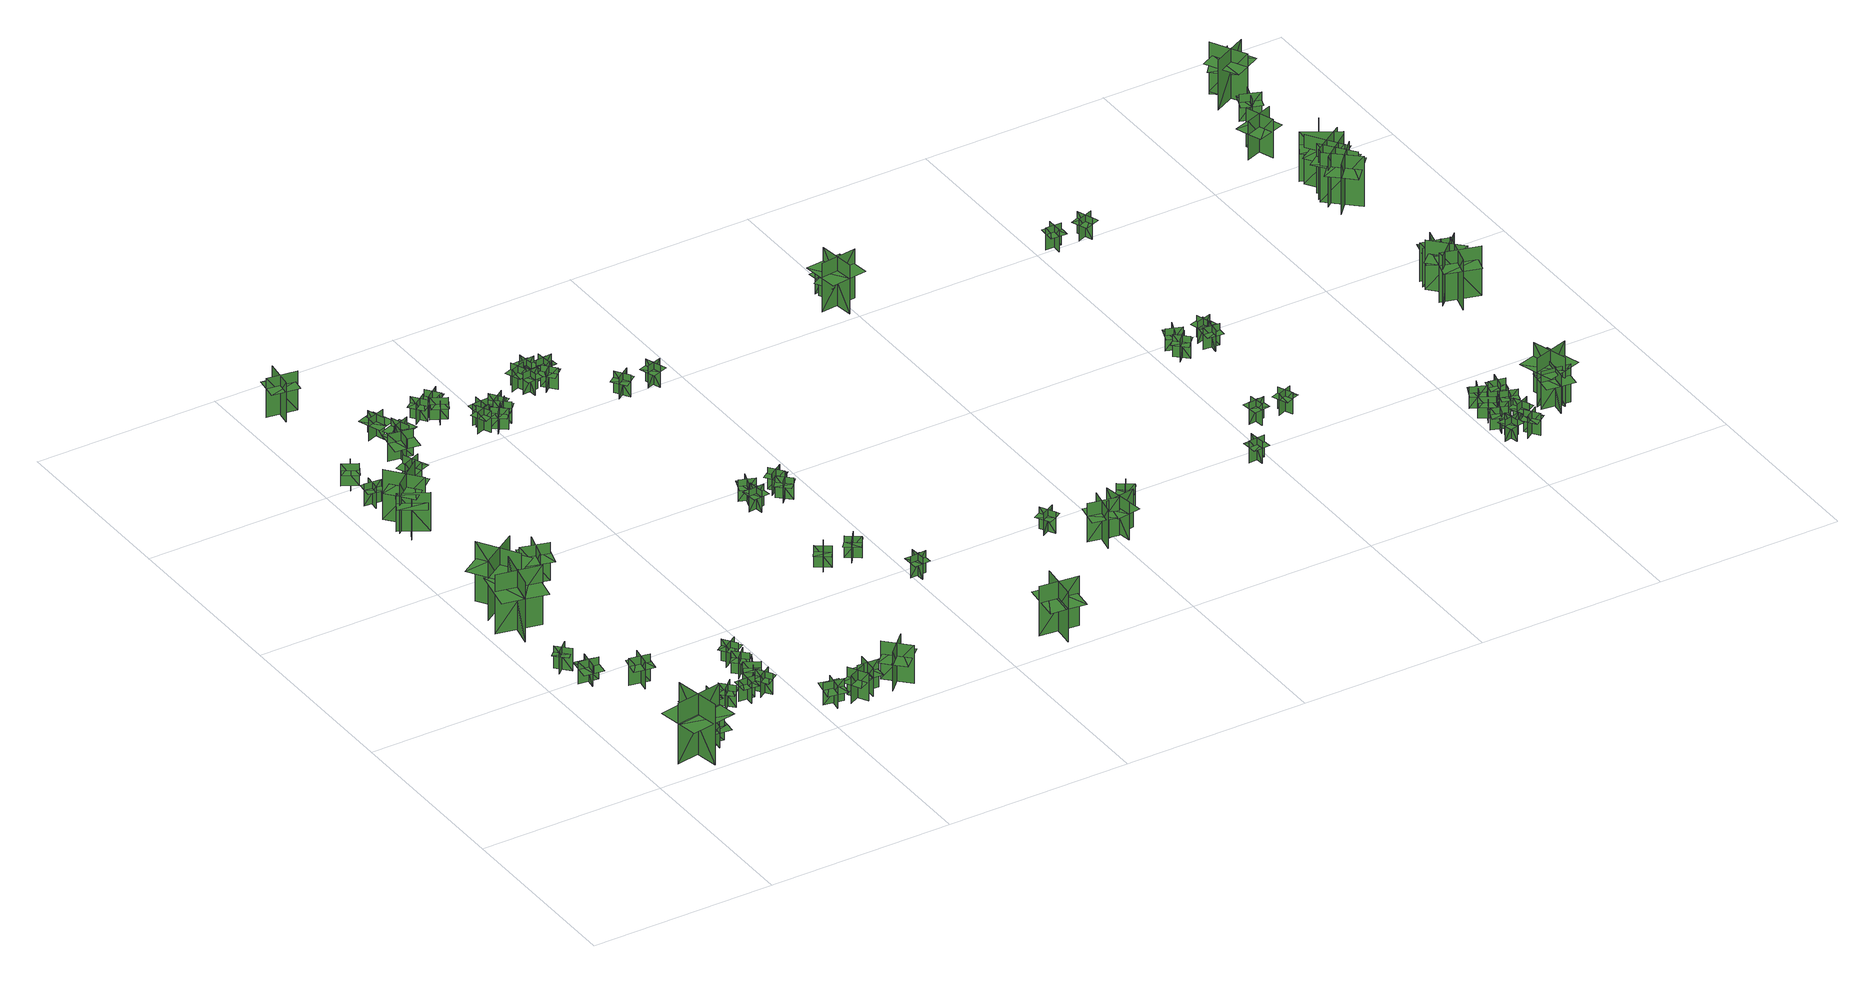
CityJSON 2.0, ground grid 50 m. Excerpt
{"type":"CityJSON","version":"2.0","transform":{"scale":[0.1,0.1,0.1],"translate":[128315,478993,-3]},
"CityObjects":{
"tree1":{"type":"SolitaryVegetationObject","geometry":[{"type":"MultiSurface","lod":"1","boundaries":[[[0,1,2]],[[0,2,3]],[[4,5,6]],[[4,6,7]],[[8,9,10]],[[8,10,11]],[[8,9,12]],[[8,12,13]]]}]},
"tree2":{"type":"SolitaryVegetationObject","geometry":[{"type":"MultiSurface","lod":"1","boundaries":[[[14,15,16]],[[14,16,17]],[[18,19,20]],[[18,20,21]],[[22,23,24]],[[22,24,25]],[[22,25,26]],[[22,26,27]]]}]},
"tree3":{"type":"SolitaryVegetationObject","geometry":[{"type":"MultiSurface","lod":"1","boundaries":[[[28,29,30]],[[28,30,31]],[[32,33,34]],[[32,34,35]],[[36,37,38]],[[36,38,39]],[[36,39,40]],[[36,40,41]]]}]},
"tree4":{"type":"SolitaryVegetationObject","geometry":[{"type":"MultiSurface","lod":"1","boundaries":[[[42,43,44]],[[42,44,45]],[[46,47,48]],[[46,48,49]],[[50,51,52]],[[50,52,53]],[[50,54,55]],[[50,55,51]]]}]},
"tree5":{"type":"SolitaryVegetationObject","geometry":[{"type":"MultiSurface","lod":"1","boundaries":[[[56,57,58]],[[56,58,59]],[[60,61,62]],[[60,62,63]],[[64,65,66]],[[64,66,67]],[[64,67,68]],[[64,68,69]]]}]},
"tree6":{"type":"SolitaryVegetationObject","geometry":[{"type":"MultiSurface","lod":"1","boundaries":[[[70,71,72]],[[70,72,73]],[[74,75,76]],[[74,76,77]],[[78,79,80]],[[78,80,81]],[[78,81,82]],[[78,82,83]]]}]},
"tree7":{"type":"SolitaryVegetationObject","geometry":[{"type":"MultiSurface","lod":"1","boundaries":[[[84,85,86]],[[84,86,87]],[[88,89,90]],[[88,90,91]],[[92,93,94]],[[92,94,95]],[[92,95,96]],[[92,96,97]]]}]},
"tree8":{"type":"SolitaryVegetationObject","geometry":[{"type":"MultiSurface","lod":"1","boundaries":[[[98,99,100]],[[98,100,101]],[[102,103,104]],[[102,104,105]],[[106,107,108]],[[106,108,109]],[[106,109,110]],[[106,110,111]]]}]},
"tree9":{"type":"SolitaryVegetationObject","geometry":[{"type":"MultiSurface","lod":"1","boundaries":[[[112,113,114]],[[112,114,115]],[[116,117,118]],[[116,118,119]],[[120,121,122]],[[120,122,123]],[[120,123,124]],[[120,124,125]]]}]},
"tree10":{"type":"SolitaryVegetationObject","geometry":[{"type":"MultiSurface","lod":"1","boundaries":[[[126,127,128]],[[126,128,129]],[[130,131,132]],[[130,132,133]],[[134,135,136]],[[134,136,137]],[[134,137,138]],[[134,138,139]]]}]},
"tree11":{"type":"SolitaryVegetationObject","geometry":[{"type":"MultiSurface","lod":"1","boundaries":[[[140,141,142]],[[140,142,143]],[[144,145,146]],[[144,146,147]],[[148,149,150]],[[148,150,151]],[[148,151,152]],[[148,152,153]]]}]},
"tree12":{"type":"SolitaryVegetationObject","geometry":[{"type":"MultiSurface","lod":"1","boundaries":[[[154,155,156]],[[154,156,157]],[[158,159,160]],[[158,160,161]],[[162,163,164]],[[162,164,165]],[[162,166,167]],[[162,167,163]]]}]},
"tree13":{"type":"SolitaryVegetationObject","geometry":[{"type":"MultiSurface","lod":"1","boundaries":[[[168,169,170]],[[168,170,171]],[[172,173,174]],[[172,174,175]],[[176,177,178]],[[176,178,179]],[[176,179,180]],[[176,180,181]]]}]},
"tree14":{"type":"SolitaryVegetationObject","geometry":[{"type":"MultiSurface","lod":"1","boundaries":[[[182,183,184]],[[182,184,185]],[[186,187,188]],[[186,188,189]],[[190,191,192]],[[190,192,193]],[[190,193,194]],[[190,194,195]]]}]},
"tree15":{"type":"SolitaryVegetationObject","geometry":[{"type":"MultiSurface","lod":"1","boundaries":[[[196,197,198]],[[196,198,199]],[[200,201,202]],[[200,202,203]],[[204,205,206]],[[204,206,207]],[[204,208,209]],[[204,209,205]]]}]},
"tree16":{"type":"SolitaryVegetationObject","geometry":[{"type":"MultiSurface","lod":"1","boundaries":[[[210,211,212]],[[210,212,213]],[[214,215,216]],[[214,216,217]],[[218,219,220]],[[218,220,221]],[[218,221,222]],[[218,222,223]]]}]},
"tree17":{"type":"SolitaryVegetationObject","geometry":[{"type":"MultiSurface","lod":"1","boundaries":[[[224,225,226]],[[224,226,227]],[[228,229,230]],[[228,230,231]],[[232,233,234]],[[232,234,235]],[[232,235,236]],[[232,236,237]]]}]},
"tree18":{"type":"SolitaryVegetationObject","geometry":[{"type":"MultiSurface","lod":"1","boundaries":[[[238,239,240]],[[238,240,241]],[[242,243,244]],[[242,244,245]],[[246,247,248]],[[246,248,249]],[[246,249,250]],[[246,250,251]]]}]},
"tree19":{"type":"SolitaryVegetationObject","geometry":[{"type":"MultiSurface","lod":"1","boundaries":[[[252,253,254]],[[252,254,255]],[[256,257,258]],[[256,258,259]],[[260,261,262]],[[260,262,263]],[[260,263,264]],[[260,264,265]]]}]},
"tree20":{"type":"SolitaryVegetationObject","geometry":[{"type":"MultiSurface","lod":"1","boundaries":[[[266,267,268]],[[266,268,269]],[[270,271,272]],[[270,272,273]],[[274,275,276]],[[274,276,277]],[[274,277,278]],[[274,278,279]]]}]},
"tree21":{"type":"SolitaryVegetationObject","geometry":[{"type":"MultiSurface","lod":"1","boundaries":[[[280,281,282]],[[280,282,283]],[[284,285,286]],[[284,286,287]],[[288,289,290]],[[288,290,291]],[[288,291,292]],[[288,292,293]]]}]},
"tree22":{"type":"SolitaryVegetationObject","geometry":[{"type":"MultiSurface","lod":"1","boundaries":[[[294,295,296]],[[294,296,297]],[[298,299,300]],[[298,300,301]],[[302,303,304]],[[302,304,305]],[[302,305,306]],[[302,306,307]]]}]},
"tree23":{"type":"SolitaryVegetationObject","geometry":[{"type":"MultiSurface","lod":"1","boundaries":[[[308,309,310]],[[308,310,311]],[[312,313,314]],[[312,314,315]],[[316,317,318]],[[316,318,319]],[[316,317,320]],[[316,320,321]]]}]},
"tree24":{"type":"SolitaryVegetationObject","geometry":[{"type":"MultiSurface","lod":"1","boundaries":[[[322,323,324]],[[322,324,325]],[[326,327,328]],[[326,328,329]],[[330,331,332]],[[330,332,333]],[[330,334,335]],[[330,335,331]]]}]},
"tree25":{"type":"SolitaryVegetationObject","geometry":[{"type":"MultiSurface","lod":"1","boundaries":[[[336,337,338]],[[336,338,339]],[[340,341,342]],[[340,342,343]],[[344,345,346]],[[344,346,347]],[[344,345,348]],[[344,348,349]]]}]},
"tree26":{"type":"SolitaryVegetationObject","geometry":[{"type":"MultiSurface","lod":"1","boundaries":[[[350,351,352]],[[350,352,353]],[[354,355,356]],[[354,356,357]],[[358,359,360]],[[358,360,361]],[[358,361,362]],[[358,362,363]]]}]},
"tree27":{"type":"SolitaryVegetationObject","geometry":[{"type":"MultiSurface","lod":"1","boundaries":[[[364,365,366]],[[364,366,367]],[[368,369,370]],[[368,370,371]],[[372,373,374]],[[372,374,375]],[[372,375,376]],[[372,376,377]]]}]},
"tree28":{"type":"SolitaryVegetationObject","geometry":[{"type":"MultiSurface","lod":"1","boundaries":[[[378,379,380]],[[378,380,381]],[[382,383,384]],[[382,384,385]],[[386,387,388]],[[386,388,389]],[[386,389,390]],[[386,390,391]]]}]},
"tree29":{"type":"SolitaryVegetationObject","geometry":[{"type":"MultiSurface","lod":"1","boundaries":[[[392,393,394]],[[392,394,395]],[[396,397,398]],[[396,398,399]],[[400,401,402]],[[400,402,403]],[[400,401,404]],[[400,404,405]]]}]},
"tree30":{"type":"SolitaryVegetationObject","geometry":[{"type":"MultiSurface","lod":"1","boundaries":[[[406,407,408]],[[406,408,409]],[[410,411,412]],[[410,412,413]],[[414,415,416]],[[414,416,417]],[[414,417,418]],[[414,418,419]]]}]},
"tree31":{"type":"SolitaryVegetationObject","geometry":[{"type":"MultiSurface","lod":"1","boundaries":[[[420,421,422]],[[420,422,423]],[[424,425,426]],[[424,426,427]],[[428,429,430]],[[428,430,431]],[[428,431,432]],[[428,432,433]]]}]},
"tree32":{"type":"SolitaryVegetationObject","geometry":[{"type":"MultiSurface","lod":"1","boundaries":[[[434,435,436]],[[434,436,437]],[[438,439,440]],[[438,440,441]],[[442,443,444]],[[442,444,445]],[[442,445,446]],[[442,446,447]]]}]},
"tree33":{"type":"SolitaryVegetationObject","geometry":[{"type":"MultiSurface","lod":"1","boundaries":[[[448,449,450]],[[448,450,451]],[[452,453,454]],[[452,454,455]],[[456,457,458]],[[456,458,459]],[[456,459,460]],[[456,460,461]]]}]},
"tree34":{"type":"SolitaryVegetationObject","geometry":[{"type":"MultiSurface","lod":"1","boundaries":[[[462,463,464]],[[462,464,465]],[[466,467,468]],[[466,468,469]],[[470,471,472]],[[470,472,473]],[[470,473,474]],[[470,474,475]]]}]},
"tree35":{"type":"SolitaryVegetationObject","geometry":[{"type":"MultiSurface","lod":"1","boundaries":[[[476,477,478]],[[476,478,479]],[[480,481,482]],[[480,482,483]],[[484,485,486]],[[484,486,487]],[[484,487,488]],[[484,488,489]]]}]},
"tree36":{"type":"SolitaryVegetationObject","geometry":[{"type":"MultiSurface","lod":"1","boundaries":[[[490,491,492]],[[490,492,493]],[[494,495,496]],[[494,496,497]],[[498,499,500]],[[498,500,501]],[[498,501,502]],[[498,502,503]]]}]},
"tree37":{"type":"SolitaryVegetationObject","geometry":[{"type":"MultiSurface","lod":"1","boundaries":[[[504,505,506]],[[504,506,507]],[[508,509,510]],[[508,510,511]],[[512,513,514]],[[512,514,515]],[[512,515,516]],[[512,516,517]]]}]},
"tree38":{"type":"SolitaryVegetationObject","geometry":[{"type":"MultiSurface","lod":"1","boundaries":[[[518,519,520]],[[518,520,521]],[[522,523,524]],[[522,524,525]],[[526,527,528]],[[526,528,529]],[[526,529,530]],[[526,530,531]]]}]},
"tree39":{"type":"SolitaryVegetationObject","geometry":[{"type":"MultiSurface","lod":"1","boundaries":[[[532,533,534]],[[532,534,535]],[[536,537,538]],[[536,538,539]],[[540,541,542]],[[540,542,543]],[[540,543,544]],[[540,544,545]]]}]},
"tree40":{"type":"SolitaryVegetationObject","geometry":[{"type":"MultiSurface","lod":"1","boundaries":[[[546,547,548]],[[546,548,549]],[[550,551,552]],[[550,552,553]],[[554,555,556]],[[554,556,557]],[[554,557,558]],[[554,558,559]]]}]},
"tree41":{"type":"SolitaryVegetationObject","geometry":[{"type":"MultiSurface","lod":"1","boundaries":[[[560,561,562]],[[560,562,563]],[[564,565,566]],[[564,566,567]],[[568,569,570]],[[568,570,571]],[[568,571,572]],[[568,572,573]]]}]},
"tree42":{"type":"SolitaryVegetationObject","geometry":[{"type":"MultiSurface","lod":"1","boundaries":[[[574,575,576]],[[574,576,577]],[[578,579,580]],[[578,580,581]],[[582,583,584]],[[582,584,585]],[[582,585,586]],[[582,586,587]]]}]},
"tree43":{"type":"SolitaryVegetationObject","geometry":[{"type":"MultiSurface","lod":"1","boundaries":[[[588,589,590]],[[588,590,591]],[[592,593,594]],[[592,594,595]],[[596,597,598]],[[596,598,599]],[[596,599,600]],[[596,600,601]]]}]},
"tree44":{"type":"SolitaryVegetationObject","geometry":[{"type":"MultiSurface","lod":"1","boundaries":[[[602,603,604]],[[602,604,605]],[[606,607,608]],[[606,608,609]],[[610,611,612]],[[610,612,613]],[[610,613,614]],[[610,614,615]]]}]},
"tree45":{"type":"SolitaryVegetationObject","geometry":[{"type":"MultiSurface","lod":"1","boundaries":[[[616,617,618]],[[616,618,619]],[[620,621,622]],[[620,622,623]],[[624,625,626]],[[624,626,627]],[[624,627,628]],[[624,628,629]]]}]},
"tree46":{"type":"SolitaryVegetationObject","geometry":[{"type":"MultiSurface","lod":"1","boundaries":[[[630,631,632]],[[630,632,633]],[[634,635,636]],[[634,636,637]],[[638,639,640]],[[638,640,641]],[[638,641,642]],[[638,642,643]]]}]},
"tree47":{"type":"SolitaryVegetationObject","geometry":[{"type":"MultiSurface","lod":"1","boundaries":[[[644,645,646]],[[644,646,647]],[[648,649,650]],[[648,650,651]],[[652,653,654]],[[652,654,655]],[[652,655,656]],[[652,656,657]]]}]},
"tree48":{"type":"SolitaryVegetationObject","geometry":[{"type":"MultiSurface","lod":"1","boundaries":[[[658,659,660]],[[658,660,661]],[[662,663,664]],[[662,664,665]],[[666,667,668]],[[666,668,669]],[[666,667,670]],[[666,670,671]]]}]},
"tree49":{"type":"SolitaryVegetationObject","geometry":[{"type":"MultiSurface","lod":"1","boundaries":[[[672,673,674]],[[672,674,675]],[[676,677,678]],[[676,678,679]],[[680,681,682]],[[680,682,683]],[[680,683,684]],[[680,684,685]]]}]},
"tree50":{"type":"SolitaryVegetationObject","geometry":[{"type":"MultiSurface","lod":"1","boundaries":[[[686,687,688]],[[686,688,689]],[[690,691,692]],[[690,692,693]],[[694,695,696]],[[694,696,697]],[[694,697,698]],[[694,698,699]]]}]},
"tree51":{"type":"SolitaryVegetationObject","geometry":[{"type":"MultiSurface","lod":"1","boundaries":[[[700,701,702]],[[700,702,703]],[[704,705,706]],[[704,706,707]],[[708,709,710]],[[708,710,711]],[[708,711,712]],[[708,712,713]]]}]},
"tree52":{"type":"SolitaryVegetationObject","geometry":[{"type":"MultiSurface","lod":"1","boundaries":[[[714,715,716]],[[714,716,717]],[[718,719,720]],[[718,720,721]],[[722,723,724]],[[722,724,725]],[[722,725,726]],[[722,726,727]]]}]},
"tree53":{"type":"SolitaryVegetationObject","geometry":[{"type":"MultiSurface","lod":"1","boundaries":[[[728,729,730]],[[728,730,731]],[[732,733,734]],[[732,734,735]],[[736,737,738]],[[736,738,739]],[[736,739,740]],[[736,740,741]]]}]},
"tree54":{"type":"SolitaryVegetationObject","geometry":[{"type":"MultiSurface","lod":"1","boundaries":[[[742,743,744]],[[742,744,745]],[[746,747,748]],[[746,748,749]],[[750,751,752]],[[750,752,753]],[[750,753,754]],[[750,754,755]]]}]},
"tree55":{"type":"SolitaryVegetationObject","geometry":[{"type":"MultiSurface","lod":"1","boundaries":[[[756,757,758]],[[756,758,759]],[[760,761,762]],[[760,762,763]],[[764,765,766]],[[764,766,767]],[[764,767,768]],[[764,768,769]]]}]},
"tree56":{"type":"SolitaryVegetationObject","geometry":[{"type":"MultiSurface","lod":"1","boundaries":[[[770,771,772]],[[770,772,773]],[[774,775,776]],[[774,776,777]],[[778,779,780]],[[778,780,781]],[[778,781,782]],[[778,782,783]]]}]},
"tree57":{"type":"SolitaryVegetationObject","geometry":[{"type":"MultiSurface","lod":"1","boundaries":[[[784,785,786]],[[784,786,787]],[[788,789,790]],[[788,790,791]],[[792,793,794]],[[792,794,795]],[[792,795,796]],[[792,796,797]]]}]},
"tree58":{"type":"SolitaryVegetationObject","geometry":[{"type":"MultiSurface","lod":"1","boundaries":[[[798,799,800]],[[798,800,801]],[[802,803,804]],[[802,804,805]],[[806,807,808]],[[806,808,809]],[[806,807,810]],[[806,810,811]]]}]},
"tree59":{"type":"SolitaryVegetationObject","geometry":[{"type":"MultiSurface","lod":"1","boundaries":[[[812,813,814]],[[812,814,815]],[[816,817,818]],[[816,818,819]],[[820,821,822]],[[820,822,823]],[[820,823,824]],[[820,824,825]]]}]},
"tree60":{"type":"SolitaryVegetationObject","geometry":[{"type":"MultiSurface","lod":"1","boundaries":[[[826,827,828]],[[826,828,829]],[[830,831,832]],[[830,832,833]],[[834,835,836]],[[834,836,837]],[[834,837,838]],[[834,838,839]]]}]},
"tree61":{"type":"SolitaryVegetationObject","geometry":[{"type":"MultiSurface","lod":"1","boundaries":[[[840,841,842]],[[840,842,843]],[[844,845,846]],[[844,846,847]],[[848,849,850]],[[848,850,851]],[[848,851,852]],[[848,852,853]]]}]},
"tree62":{"type":"SolitaryVegetationObject","geometry":[{"type":"MultiSurface","lod":"1","boundaries":[[[854,855,856]],[[854,856,857]],[[858,859,860]],[[858,860,861]],[[862,863,864]],[[862,864,865]],[[862,865,866]],[[862,866,867]]]}]},
"tree63":{"type":"SolitaryVegetationObject","geometry":[{"type":"MultiSurface","lod":"1","boundaries":[[[868,869,870]],[[868,870,871]],[[872,873,874]],[[872,874,875]],[[876,877,878]],[[876,878,879]],[[876,879,880]],[[876,880,881]]]}]},
"tree64":{"type":"SolitaryVegetationObject","geometry":[{"type":"MultiSurface","lod":"1","boundaries":[[[882,883,884]],[[882,884,885]],[[886,887,888]],[[886,888,889]],[[890,891,892]],[[890,892,893]],[[890,893,894]],[[890,894,895]]]}]},
"tree65":{"type":"SolitaryVegetationObject","geometry":[{"type":"MultiSurface","lod":"1","boundaries":[[[896,897,898]],[[896,898,899]],[[900,901,902]],[[900,902,903]],[[904,905,906]],[[904,906,907]],[[904,907,908]],[[904,908,909]]]}]},
"tree66":{"type":"SolitaryVegetationObject","geometry":[{"type":"MultiSurface","lod":"1","boundaries":[[[910,911,912]],[[910,912,913]],[[914,915,916]],[[914,916,917]],[[918,919,920]],[[918,920,921]],[[918,921,922]],[[918,922,923]]]}]},
"tree67":{"type":"SolitaryVegetationObject","geometry":[{"type":"MultiSurface","lod":"1","boundaries":[[[924,925,926]],[[924,926,927]],[[928,929,930]],[[928,930,931]],[[932,933,934]],[[932,934,935]],[[932,935,936]],[[932,936,937]]]}]},
"tree68":{"type":"SolitaryVegetationObject","geometry":[{"type":"MultiSurface","lod":"1","boundaries":[[[938,939,940]],[[938,940,941]],[[942,943,944]],[[942,944,945]],[[946,947,948]],[[946,948,949]],[[946,949,950]],[[946,950,951]]]}]},
"tree69":{"type":"SolitaryVegetationObject","geometry":[{"type":"MultiSurface","lod":"1","boundaries":[[[952,953,954]],[[952,954,955]],[[956,957,958]],[[956,958,959]],[[960,961,962]],[[960,962,963]],[[960,963,964]],[[960,964,965]]]}]},
"tree70":{"type":"SolitaryVegetationObject","geometry":[{"type":"MultiSurface","lod":"1","boundaries":[[[966,967,968]],[[966,968,969]],[[970,971,972]],[[970,972,973]],[[974,975,976]],[[974,976,977]],[[974,977,978]],[[974,978,979]]]}]},
"tree71":{"type":"SolitaryVegetationObject","geometry":[{"type":"MultiSurface","lod":"1","boundaries":[[[980,981,982]],[[980,982,983]],[[984,985,986]],[[984,986,987]],[[988,989,990]],[[988,990,991]],[[988,991,992]],[[988,992,993]]]}]},
"tree72":{"type":"SolitaryVegetationObject","geometry":[{"type":"MultiSurface","lod":"1","boundaries":[[[994,995,996]],[[994,996,997]],[[998,999,1000]],[[998,1000,1001]],[[1002,1003,1004]],[[1002,1004,1005]],[[1002,1005,1006]],[[1002,1006,1007]]]}]},
"tree73":{"type":"SolitaryVegetationObject","geometry":[{"type":"MultiSurface","lod":"1","boundaries":[[[1008,1009,1010]],[[1008,1010,1011]],[[1012,1013,1014]],[[1012,1014,1015]],[[1016,1017,1018]],[[1016,1018,1019]],[[1016,1019,1020]],[[1016,1020,1021]]]}]},
"tree74":{"type":"SolitaryVegetationObject","geometry":[{"type":"MultiSurface","lod":"1","boundaries":[[[1022,1023,1024]],[[1022,1024,1025]],[[1026,1027,1028]],[[1026,1028,1029]],[[1030,1031,1032]],[[1030,1032,1033]],[[1030,1033,1034]],[[1030,1034,1035]]]}]},
"tree75":{"type":"SolitaryVegetationObject","geometry":[{"type":"MultiSurface","lod":"1","boundaries":[[[1036,1037,1038]],[[1036,1038,1039]],[[1040,1041,1042]],[[1040,1042,1043]],[[1044,1045,1046]],[[1044,1046,1047]],[[1044,1047,1048]],[[1044,1048,1049]]]}]},
"tree76":{"type":"SolitaryVegetationObject","geometry":[{"type":"MultiSurface","lod":"1","boundaries":[[[1050,1051,1052]],[[1050,1052,1053]],[[1054,1055,1056]],[[1054,1056,1057]],[[1058,1059,1060]],[[1058,1060,1061]],[[1058,1061,1062]],[[1058,1062,1063]]]}]},
"tree77":{"type":"SolitaryVegetationObject","geometry":[{"type":"MultiSurface","lod":"1","boundaries":[[[1064,1065,1066]],[[1064,1066,1067]],[[1068,1069,1070]],[[1068,1070,1071]],[[1072,1073,1074]],[[1072,1074,1075]],[[1072,1075,1076]],[[1072,1076,1077]]]}]},
"tree78":{"type":"SolitaryVegetationObject","geometry":[{"type":"MultiSurface","lod":"1","boundaries":[[[1078,1079,1080]],[[1078,1080,1081]],[[1082,1083,1084]],[[1082,1084,1085]],[[1086,1087,1088]],[[1086,1088,1089]],[[1086,1089,1090]],[[1086,1090,1091]]]}]},
"tree79":{"type":"SolitaryVegetationObject","geometry":[{"type":"MultiSurface","lod":"1","boundaries":[[[1092,1093,1094]],[[1092,1094,1095]],[[1096,1097,1098]],[[1096,1098,1099]],[[1100,1101,1102]],[[1100,1102,1103]],[[1100,1104,1105]],[[1100,1105,1101]]]}]},
"tree80":{"type":"SolitaryVegetationObject","geometry":[{"type":"MultiSurface","lod":"1","boundaries":[[[1106,1107,1108]],[[1106,1108,1109]],[[1110,1111,1112]],[[1110,1112,1113]],[[1114,1115,1116]],[[1114,1116,1117]],[[1114,1118,1119]],[[1114,1119,1115]]]}]},
"tree81":{"type":"SolitaryVegetationObject","geometry":[{"type":"MultiSurface","lod":"1","boundaries":[[[1120,1121,1122]],[[1120,1122,1123]],[[1124,1125,1126]],[[1124,1126,1127]],[[1128,1129,1130]],[[1128,1130,1131]],[[1128,1132,1133]],[[1128,1133,1129]]]}]},
"tree82":{"type":"SolitaryVegetationObject","geometry":[{"type":"MultiSurface","lod":"1","boundaries":[[[1134,1135,1136]],[[1134,1136,1137]],[[1138,1139,1140]],[[1138,1140,1141]],[[1142,1143,1144]],[[1142,1144,1145]],[[1142,1146,1147]],[[1142,1147,1143]]]}]},
"tree83":{"type":"SolitaryVegetationObject","geometry":[{"type":"MultiSurface","lod":"1","boundaries":[[[1148,1149,1150]],[[1148,1150,1151]],[[1152,1153,1154]],[[1152,1154,1155]],[[1156,1157,1158]],[[1156,1158,1159]],[[1156,1160,1161]],[[1156,1161,1157]]]}]},
"tree84":{"type":"SolitaryVegetationObject","geometry":[{"type":"MultiSurface","lod":"1","boundaries":[[[1162,1163,1164]],[[1162,1164,1165]],[[1166,1167,1168]],[[1166,1168,1169]],[[1170,1171,1172]],[[1170,1172,1173]],[[1170,1174,1175]],[[1170,1175,1171]]]}]},
"tree85":{"type":"SolitaryVegetationObject","geometry":[{"type":"MultiSurface","lod":"1","boundaries":[[[1176,1177,1178]],[[1176,1178,1179]],[[1180,1181,1182]],[[1180,1182,1183]],[[1184,1185,1186]],[[1184,1186,1187]],[[1184,1188,1189]],[[1184,1189,1185]]]}]},
"tree86":{"type":"SolitaryVegetationObject","geometry":[{"type":"MultiSurface","lod":"1","boundaries":[[[1190,1191,1192]],[[1190,1192,1193]],[[1194,1195,1196]],[[1194,1196,1197]],[[1198,1199,1200]],[[1198,1200,1201]],[[1198,1199,1202]],[[1198,1202,1203]]]}]},
"tree87":{"type":"SolitaryVegetationObject","geometry":[{"type":"MultiSurface","lod":"1","boundaries":[[[1204,1205,1206]],[[1204,1206,1207]],[[1208,1209,1210]],[[1208,1210,1211]],[[1212,1213,1214]],[[1212,1214,1215]],[[1212,1216,1217]],[[1212,1217,1213]]]}]},
"tree88":{"type":"SolitaryVegetationObject","geometry":[{"type":"MultiSurface","lod":"1","boundaries":[[[1218,1219,1220]],[[1218,1220,1221]],[[1222,1223,1224]],[[1222,1224,1225]],[[1226,1227,1228]],[[1226,1228,1229]],[[1226,1229,1230]],[[1226,1230,1231]]]}]},
"tree89":{"type":"SolitaryVegetationObject","geometry":[{"type":"MultiSurface","lod":"1","boundaries":[[[1232,1233,1234]],[[1232,1234,1235]],[[1236,1237,1238]],[[1236,1238,1239]],[[1240,1241,1242]],[[1240,1242,1243]],[[1240,1244,1245]],[[1240,1245,1241]]]}]},
"tree90":{"type":"SolitaryVegetationObject","geometry":[{"type":"MultiSurface","lod":"1","boundaries":[[[1246,1247,1248]],[[1246,1248,1249]],[[1250,1251,1252]],[[1250,1252,1253]],[[1254,1255,1256]],[[1254,1256,1257]],[[1254,1258,1259]],[[1254,1259,1255]]]}]}
},
"vertices":[
[92,65,12],[220,86,12],[220,86,184],[92,65,184],[164,14,12],[142,141,12],[142,141,184],[164,14,184],[93,61,126],[220,82,126],[210,146,126],[82,124,126],[229,30,126],[101,9,126],
[211,113,20],[211,113,82],[205,60,82],[205,60,20],[233,84,20],[233,84,82],[182,90,82],[182,90,20],[241,84,62],[244,110,62],[180,117,62],[177,90,62],[175,64,62],[238,57,62],
[125,475,16],[125,475,78],[72,482,78],[72,482,16],[95,454,16],[95,454,78],[103,505,78],[103,505,16],[94,446,58],[121,442,58],[130,505,58],[104,509,58],[77,513,58],[68,450,58],
[95,545,11],[63,579,11],[63,579,74],[95,545,74],[96,582,11],[61,550,11],[61,550,74],[96,582,74],[92,548,58],[63,579,58],[49,566,58],[79,535,58],[106,561,58],[76,592,58],
[211,221,24],[211,177,24],[211,177,85],[211,221,85],[190,200,24],[234,201,24],[234,201,85],[190,200,85],[190,200,68],[190,178,68],[234,179,68],[234,201,68],[234,223,68],[190,223,68],
[21,775,14],[140,750,14],[140,750,183],[21,775,183],[64,707,14],[90,826,14],[90,826,183],[64,707,183],[64,707,136],[124,694,136],[149,813,136],[90,826,136],[30,839,136],[5,720,136],
[218,392,24],[164,402,24],[164,402,101],[218,392,101],[198,422,24],[188,368,24],[188,368,101],[198,422,101],[198,422,79],[170,427,79],[160,373,79],[188,368,79],[215,363,79],[225,417,79],
[288,200,24],[244,203,24],[244,203,85],[288,200,85],[269,222,24],[266,178,24],[266,178,85],[269,222,85],[269,222,68],[247,224,68],[244,179,68],[266,178,68],[288,177,68],[291,221,68],
[122,819,16],[57,921,16],[57,921,185],[122,819,185],[140,898,16],[38,832,16],[38,832,185],[140,898,185],[140,898,138],[107,949,138],[5,883,138],[38,832,138],[71,781,138],[173,847,138],
[330,186,24],[299,217,24],[299,217,86],[330,186,86],[331,215,24],[299,184,24],[299,184,86],[331,215,86],[331,215,69],[315,231,69],[284,200,69],[299,184,69],[315,168,69],[346,200,69],
[391,200,25],[347,202,25],[347,202,86],[391,200,86],[371,222,25],[369,178,25],[369,178,86],[371,222,86],[371,222,69],[349,223,69],[347,179,69],[369,178,69],[391,176,69],[393,221,69],
[133,1242,12],[61,1283,12],[61,1283,121],[133,1242,121],[115,1305,12],[74,1233,12],[74,1233,121],[115,1305,121],[127,1245,93],[61,1283,93],[45,1255,93],[110,1217,93],[143,1274,93],[78,1311,93],
[432,185,25],[407,222,25],[407,222,86],[432,185,86],[438,214,25],[401,189,25],[401,189,86],[438,214,86],[438,214,69],[425,232,69],[389,208,69],[401,189,69],[413,171,69],[450,196,69],
[249,891,24],[175,912,24],[175,912,132],[249,891,132],[224,936,24],[203,862,24],[203,862,132],[224,936,132],[224,936,102],[187,947,102],[166,872,102],[203,862,102],[240,851,102],[262,925,102],
[147,1337,12],[64,1271,12],[64,1271,153],[147,1337,153],[63,1346,12],[130,1263,12],[130,1263,153],[63,1346,153],[140,1332,117],[64,1271,117],[90,1238,117],[166,1299,117],[113,1364,117],[37,1304,117],
[410,236,24],[430,276,24],[430,276,85],[410,236,85],[438,245,24],[399,265,24],[399,265,85],[438,245,85],[438,245,68],[448,265,68],[409,285,68],[399,265,68],[389,245,68],[428,226,68],
[79,1436,13],[74,1392,13],[74,1392,75],[79,1436,75],[56,1418,13],[100,1413,13],[100,1413,75],[56,1418,75],[56,1418,58],[53,1396,58],[97,1391,58],[100,1413,58],[102,1435,58],[58,1440,58],
[433,290,23],[401,321,23],[401,321,85],[433,290,85],[433,320,23],[402,288,23],[402,288,85],[433,320,85],[433,320,68],[417,335,68],[386,303,68],[402,288,68],[418,272,68],[448,304,68],
[433,340,25],[408,377,25],[408,377,86],[433,340,86],[439,369,25],[402,344,25],[402,344,86],[439,369,86],[439,369,69],[426,387,69],[390,363,69],[402,344,69],[414,326,69],[451,350,69],
[94,1501,12],[56,1523,12],[56,1523,74],[94,1501,74],[86,1529,12],[64,1491,12],[64,1491,74],[86,1529,74],[86,1529,56],[67,1541,56],[45,1503,56],[64,1491,56],[83,1480,56],[105,1518,56],
[515,90,20],[515,90,82],[568,80,82],[568,80,20],[545,109,20],[545,109,82],[536,59,82],[536,59,20],[547,117,62],[521,122,62],[509,59,62],[535,54,62],[561,49,62],[573,112,62],
[215,1431,22],[165,1409,22],[165,1409,99],[215,1431,99],[181,1445,22],[203,1394,22],[203,1394,99],[181,1445,99],[181,1445,77],[156,1433,77],[178,1383,77],[203,1394,77],[229,1405,77],[206,1456,77],
[628,89,18],[576,62,18],[576,62,96],[628,89,96],[589,101,18],[617,49,18],[617,49,96],[589,101,96],[627,91,70],[575,63,70],[589,37,70],[641,65,70],[564,84,70],[616,112,70],
[144,1857,14],[63,1869,14],[63,1869,124],[144,1857,124],[105,1909,14],[93,1827,14],[93,1827,124],[105,1909,124],[137,1858,96],[63,1869,96],[58,1836,96],[133,1826,96],[142,1890,96],[67,1901,96],
[642,119,18],[637,61,18],[637,61,97],[642,119,97],[612,93,18],[670,89,18],[670,89,97],[612,93,97],[640,119,71],[636,61,71],[665,58,71],[669,117,71],[612,63,71],[616,121,71],
[265,1531,22],[265,1531,99],[199,1541,99],[199,1541,22],[228,1505,22],[228,1505,99],[238,1569,99],[238,1569,22],[227,1495,74],[260,1490,74],[272,1569,74],[239,1574,74],[206,1579,74],[194,1500,74],
[258,1657,24],[258,1657,86],[207,1639,86],[207,1639,24],[241,1624,24],[241,1624,86],[225,1673,86],[225,1673,24],[244,1617,66],[269,1626,66],[249,1686,66],[223,1678,66],[198,1669,66],[219,1608,66],
[274,1566,23],[274,1566,85],[255,1615,85],[255,1615,23],[242,1581,23],[242,1581,85],[290,1600,85],[290,1600,23],[234,1578,65],[244,1553,65],[304,1576,65],[294,1601,65],[284,1626,65],[224,1603,65],
[747,112,20],[688,54,20],[688,54,129],[747,112,129],[691,112,20],[748,53,20],[748,53,129],[691,112,129],[745,113,93],[686,56,93],[715,27,93],[774,84,93],[663,80,93],[722,137,93],
[371,1636,24],[345,1672,24],[345,1672,85],[371,1636,85],[376,1665,24],[340,1639,24],[340,1639,85],[376,1665,85],[376,1665,68],[363,1683,68],[327,1657,68],[340,1639,68],[353,1621,68],[388,1647,68],
[418,1619,24],[379,1640,24],[379,1640,86],[418,1619,86],[410,1647,24],[389,1608,24],[389,1608,86],[410,1647,86],[410,1647,68],[390,1657,68],[369,1618,68],[389,1608,68],[408,1598,68],[429,1637,68],
[388,1679,24],[415,1644,24],[415,1644,85],[388,1679,85],[384,1650,24],[419,1677,24],[419,1677,85],[384,1650,85],[384,1650,68],[398,1633,68],[433,1660,68],[419,1677,68],[405,1695,68],[370,1667,68],
[484,1543,24],[443,1526,24],[443,1526,85],[484,1543,85],[456,1554,24],[474,1514,24],[474,1514,85],[456,1554,85],[456,1554,68],[436,1546,68],[453,1505,68],[474,1514,68],[494,1522,68],[477,1563,68],
[496,1566,24],[452,1564,24],[452,1564,86],[496,1566,86],[475,1586,24],[476,1542,24],[476,1542,86],[475,1586,86],[475,1586,68],[453,1585,68],[454,1541,68],[476,1542,68],[499,1543,68],[497,1587,68],
[481,1531,24],[516,1503,24],[516,1503,85],[481,1531,85],[485,1501,24],[512,1536,24],[512,1536,85],[485,1501,85],[485,1501,68],[502,1488,68],[529,1522,68],[512,1536,68],[494,1550,68],[467,1515,68],
[536,1522,24],[502,1551,24],[502,1551,86],[536,1522,86],[534,1552,24],[505,1518,24],[505,1518,86],[534,1552,86],[534,1552,68],[517,1566,68],[488,1533,68],[505,1518,68],[521,1504,68],[551,1537,68],
[505,1551,24],[541,1577,24],[541,1577,86],[505,1551,86],[534,1546,24],[508,1582,24],[508,1582,86],[534,1546,86],[534,1546,69],[552,1559,69],[526,1595,69],[508,1582,69],[490,1569,69],[516,1533,69],
[819,576,25],[843,613,25],[843,613,87],[819,576,87],[848,581,25],[811,606,25],[811,606,87],[848,581,87],[848,581,70],[860,600,70],[823,624,70],[811,606,70],[798,587,70],[835,563,70],
[924,608,26],[897,572,26],[897,572,87],[924,608,87],[895,603,26],[930,577,26],[930,577,87],[895,603,87],[895,603,70],[881,586,70],[917,559,70],[930,577,70],[943,595,70],[908,621,70],
[810,893,25],[854,897,25],[854,897,87],[810,893,87],[833,874,25],[829,918,25],[829,918,87],[833,874,87],[833,874,70],[855,876,70],[851,920,70],[829,918,70],[806,916,70],[811,872,70],
[811,945,25],[853,930,25],[853,930,86],[811,945,86],[824,918,25],[839,960,25],[839,960,86],[824,918,86],[824,918,69],[845,911,69],[859,952,69],[839,960,69],[818,967,69],[803,925,69],
[651,1655,24],[610,1639,24],[610,1639,86],[651,1655,86],[624,1667,24],[640,1626,24],[640,1626,86],[624,1667,86],[624,1667,68],[603,1659,68],[620,1618,68],[640,1626,68],[661,1634,68],[644,1675,68],
[626,1615,24],[670,1619,24],[670,1619,85],[626,1615,85],[649,1596,24],[645,1640,24],[645,1640,85],[649,1596,85],[649,1596,68],[671,1598,68],[667,1642,68],[645,1640,68],[623,1638,68],[627,1594,68],
[981,441,26],[1025,444,26],[1025,444,88],[981,441,88],[1003,421,26],[1000,465,26],[1000,465,88],[1003,421,88],[1003,421,70],[1025,423,70],[1022,467,70],[1000,465,70],[978,464,70],[981,420,70],
[643,1660,24],[687,1665,24],[687,1665,86],[643,1660,86],[666,1642,24],[661,1685,24],[661,1685,86],[666,1642,86],[666,1642,69],[688,1644,69],[683,1688,69],[661,1685,69],[639,1683,69],[644,1639,69],
[681,1624,24],[710,1590,24],[710,1590,85],[681,1624,85],[678,1594,24],[712,1623,24],[712,1623,85],[678,1594,85],[678,1594,68],[693,1577,68],[726,1606,68],[712,1623,68],[697,1640,68],[664,1611,68],
[898,881,26],[928,913,26],[928,913,87],[898,881,87],[928,882,26],[895,912,26],[895,912,87],[928,882,87],[928,882,70],[943,898,70],[910,928,70],[895,912,70],[880,895,70],[913,866,70],
[1171,122,16],[1159,17,16],[1159,17,157],[1171,122,157],[1114,77,16],[1219,65,16],[1219,65,157],[1114,77,157],[1167,122,110],[1155,17,110],[1208,11,110],[1220,116,110],[1113,22,110],[1125,127,110],
[900,954,25],[926,918,25],[926,918,87],[900,954,87],[895,925,25],[931,950,25],[931,950,87],[895,925,87],[895,925,70],[908,907,70],[944,932,70],[931,950,70],[918,968,70],[882,943,70],
[702,1668,24],[706,1624,24],[706,1624,85],[702,1668,85],[683,1646,24],[727,1650,24],[727,1650,85],[683,1646,85],[683,1646,68],[685,1624,68],[729,1628,68],[727,1650,68],[725,1672,68],[681,1668,68],
[811,1478,23],[848,1503,23],[848,1503,85],[811,1478,85],[840,1472,23],[815,1509,23],[815,1509,85],[840,1472,85],[840,1472,67],[858,1485,67],[833,1521,67],[815,1509,67],[797,1496,67],[822,1460,67],
[895,1483,23],[937,1497,23],[937,1497,85],[895,1483,85],[921,1470,23],[907,1512,23],[907,1512,85],[921,1470,85],[921,1470,67],[942,1477,67],[928,1519,67],[907,1512,67],[886,1505,67],[900,1463,67],
[1350,433,25],[1388,454,25],[1388,454,87],[1350,433,87],[1378,424,25],[1357,463,25],[1357,463,87],[1378,424,87],[1378,424,70],[1397,435,70],[1376,474,70],[1357,463,70],[1337,452,70],[1358,414,70],
[1464,378,28],[1447,298,28],[1447,298,137],[1464,378,137],[1420,349,28],[1420,349,137],[1500,333,137],[1500,333,28],[1420,349,102],[1414,316,102],[1477,303,102],[1484,336,102],[1491,369,102],[1427,382,102],
[1468,337,26],[1549,349,26],[1549,349,134],[1468,337,134],[1511,306,26],[1511,306,134],[1498,387,134],[1498,387,26],[1511,306,100],[1544,312,100],[1534,376,100],[1501,370,100],[1467,365,100],[1477,301,100],
[1597,458,25],[1572,422,25],[1572,422,86],[1597,458,86],[1568,454,25],[1604,428,25],[1604,428,86],[1568,454,86],[1568,454,69],[1555,436,69],[1591,410,69],[1604,428,69],[1617,446,69],[1581,472,69],
[1421,1541,25],[1520,1553,25],[1520,1553,164],[1421,1541,164],[1473,1500,25],[1461,1599,25],[1461,1599,164],[1473,1500,164],[1473,1500,125],[1522,1506,125],[1510,1605,125],[1461,1599,125],[1411,1593,125],[1423,1494,125],
[1440,1563,28],[1492,1590,28],[1492,1590,106],[1440,1563,106],[1478,1551,28],[1451,1603,28],[1451,1603,106],[1478,1551,106],[1440,1561,80],[1493,1588,80],[1479,1614,80],[1427,1587,80],[1504,1567,80],[1451,1540,80],
[1463,1635,30],[1470,1591,30],[1470,1591,91],[1463,1635,91],[1445,1611,30],[1489,1618,30],[1489,1618,91],[1445,1611,91],[1445,1611,74],[1449,1590,74],[1492,1596,74],[1489,1618,74],[1486,1640,74],[1442,1633,74],
[1959,423,25],[1955,467,25],[1955,467,87],[1959,423,87],[1978,445,25],[1934,442,25],[1934,442,87],[1978,445,87],[1978,445,69],[1976,467,69],[1932,464,69],[1934,442,69],[1935,420,69],[1980,423,69],
[2041,607,25],[2047,564,25],[2047,564,86],[2041,607,86],[2023,584,25],[2067,590,25],[2067,590,86],[2023,584,86],[2023,584,69],[2026,562,69],[2070,568,69],[2067,590,69],[2064,612,69],[2020,606,69],
[2145,596,25],[2104,579,25],[2104,579,86],[2145,596,86],[2118,607,25],[2135,567,25],[2135,567,86],[2118,607,86],[2118,607,69],[2097,599,69],[2115,558,69],[2135,567,69],[2155,575,69],[2138,616,69],
[2030,904,24],[2060,936,24],[2060,936,86],[2030,904,86],[2059,904,24],[2027,935,24],[2027,935,86],[2059,904,86],[2059,904,69],[2075,920,69],[2043,951,69],[2027,935,69],[2012,919,69],[2044,888,69],
[2025,965,24],[2066,949,24],[2066,949,86],[2025,965,86],[2037,938,24],[2053,980,24],[2053,980,86],[2037,938,86],[2037,938,68],[2058,930,68],[2074,972,68],[2053,980,68],[2032,988,68],[2016,946,68],
[2126,898,24],[2130,942,24],[2130,942,85],[2126,898,85],[2149,917,24],[2105,921,24],[2105,921,85],[2149,917,85],[2149,917,68],[2151,939,68],[2107,943,68],[2105,921,68],[2103,899,68],[2147,895,68],
[2122,977,24],[2134,934,24],[2134,934,85],[2122,977,85],[2108,951,24],[2150,963,24],[2150,963,85],[2108,951,85],[2108,951,68],[2114,930,68],[2156,942,68],[2150,963,68],[2144,985,68],[2102,973,68],
[2063,1491,23],[2019,1492,23],[2019,1492,85],[2063,1491,85],[2043,1512,23],[2042,1468,23],[2042,1468,85],[2043,1512,85],[2043,1512,67],[2021,1513,67],[2020,1469,67],[2042,1468,67],[2064,1467,67],[2066,1512,67],
[2137,1472,23],[2122,1514,23],[2122,1514,84],[2137,1472,84],[2150,1499,23],[2108,1483,23],[2108,1483,84],[2150,1499,84],[2150,1499,67],[2142,1520,67],[2100,1504,67],[2108,1483,67],[2116,1463,67],[2158,1478,67],
[2501,197,25],[2544,207,25],[2544,207,86],[2501,197,86],[2525,181,25],[2516,224,25],[2516,224,86],[2525,181,86],[2525,181,69],[2547,186,69],[2537,229,69],[2516,224,69],[2494,219,69],[2504,176,69],
[2512,230,25],[2526,272,25],[2526,272,87],[2512,230,87],[2538,243,25],[2496,258,25],[2496,258,87],[2538,243,87],[2538,243,70],[2545,264,70],[2503,279,70],[2496,258,70],[2489,237,70],[2531,222,70],
[2537,295,26],[2498,317,26],[2498,317,87],[2537,295,87],[2529,324,26],[2508,285,26],[2508,285,87],[2529,324,87],[2529,324,70],[2510,334,70],[2488,296,70],[2508,285,70],[2527,274,70],[2548,313,70],
[2503,363,26],[2543,345,26],[2543,345,88],[2503,363,88],[2513,335,26],[2531,376,26],[2531,376,88],[2513,335,88],[2513,335,71],[2533,326,71],[2551,366,71],[2531,376,71],[2511,385,71],[2493,345,71],
[2592,208,23],[2555,183,23],[2555,183,85],[2592,208,85],[2563,214,23],[2588,177,23],[2588,177,85],[2563,214,85],[2563,214,67],[2545,201,67],[2570,164,67],[2588,177,67],[2606,189,67],[2581,226,67],
[2560,238,24],[2599,257,24],[2599,257,86],[2560,238,86],[2587,228,24],[2568,268,24],[2568,268,86],[2587,228,86],[2587,228,68],[2607,238,68],[2588,278,68],[2568,268,68],[2548,259,68],[2567,219,68],
[2583,325,24],[2570,282,24],[2570,282,85],[2583,325,85],[2557,311,24],[2600,298,24],[2600,298,85],[2557,311,85],[2557,311,68],[2551,290,68],[2593,277,68],[2600,298,68],[2606,319,68],[2564,332,68],
[2574,337,24],[2584,380,24],[2584,380,86],[2574,337,86],[2599,352,24],[2556,362,24],[2556,362,86],[2599,352,86],[2599,352,69],[2605,373,69],[2562,384,69],[2556,362,69],[2551,341,69],[2594,330,69],
[2650,274,22],[2727,264,22],[2727,264,130],[2650,274,130],[2681,233,22],[2692,310,22],[2692,310,130],[2681,233,130],[2681,233,100],[2720,228,100],[2730,304,100],[2692,310,100],[2653,315,100],[2643,238,100],
[2648,289,21],[2744,318,21],[2744,318,160],[2648,289,160],[2707,257,21],[2678,352,21],[2678,352,160],[2707,257,160],[2707,257,121],[2754,272,121],[2725,367,121],[2678,352,121],[2630,338,121],[2659,243,121],
[2801,783,14],[2699,811,14],[2699,811,155],[2801,783,155],[2759,856,14],[2731,753,14],[2731,753,155],[2759,856,155],[2792,786,119],[2699,811,119],[2687,771,119],[2781,745,119],[2803,826,119],[2710,852,119],
[2701,877,14],[2773,799,14],[2773,799,155],[2701,877,155],[2698,793,14],[2776,865,14],[2776,865,155],[2698,793,155],[2707,870,118],[2773,799,118],[2804,827,118],[2738,898,118],[2676,841,118],[2742,770,118],
[2701,888,15],[2774,851,15],[2774,851,124],[2701,888,124],[2721,826,15],[2759,900,15],[2759,900,124],[2721,826,124],[2707,885,96],[2774,851,96],[2789,880,96],[2721,914,96],[2692,856,96],[2760,822,96],
[2735,861,12],[2755,941,12],[2755,941,122],[2735,861,122],[2791,895,12],[2710,915,12],[2710,915,122],[2791,895,122],[2737,868,94],[2755,941,94],[2723,949,94],[2705,876,94],[2768,860,94],[2787,933,94],
[2780,1343,10],[2709,1265,10],[2709,1265,151],[2780,1343,151],[2696,1339,10],[2775,1267,10],[2775,1267,151],[2696,1339,151],[2774,1337,114],[2709,1265,114],[2740,1236,114],[2805,1308,114],[2743,1365,114],[2678,1293,114],
[2775,1294,9],[2711,1378,9],[2711,1378,150],[2775,1294,150],[2786,1377,9],[2702,1312,9],[2702,1312,150],[2786,1377,150],[2770,1301,114],[2711,1378,114],[2677,1353,114],[2737,1275,114],[2803,1327,114],[2744,1404,114],
[2789,1412,9],[2700,1352,9],[2700,1352,150],[2789,1412,150],[2706,1427,9],[2765,1339,9],[2765,1339,150],[2706,1427,150],[2781,1407,114],[2700,1352,114],[2724,1317,114],[2804,1372,114],[2758,1441,114],[2677,1387,114],
[2717,1602,20],[2640,1573,20],[2640,1573,130],[2717,1602,130],[2667,1625,20],[2695,1548,20],[2695,1548,130],[2667,1625,130],[2716,1604,93],[2639,1576,93],[2653,1537,93],[2731,1565,93],[2628,1607,93],[2705,1635,93],
[2793,1388,9],[2702,1443,9],[2702,1443,150],[2793,1388,150],[2773,1469,9],[2717,1379,9],[2717,1379,150],[2773,1469,150],[2785,1393,114],[2702,1443,114],[2680,1407,114],[2763,1357,114],[2807,1428,114],[2724,1479,114],
[2707,1720,25],[2758,1701,25],[2758,1701,102],[2707,1720,102],[2722,1686,25],[2741,1738,25],[2741,1738,102],[2722,1686,102],[2722,1686,80],[2748,1677,80],[2767,1728,80],[2741,1738,80],[2715,1748,80],[2696,1696,80],
[2722,1879,18],[2771,1785,18],[2771,1785,159],[2722,1879,159],[2697,1799,18],[2792,1848,18],[2792,1848,159],[2697,1799,159],[2726,1871,123],[2771,1785,123],[2808,1804,123],[2764,1891,123],[2689,1852,123],[2734,1766,123],
[2786,1827,10],[2723,1881,10],[2723,1881,120],[2786,1827,120],[2780,1892,10],[2727,1829,10],[2727,1829,120],[2780,1892,120],[2781,1832,92],[2723,1881,92],[2702,1856,92],[2760,1807,92],[2802,1857,92],[2744,1906,92]
]}
